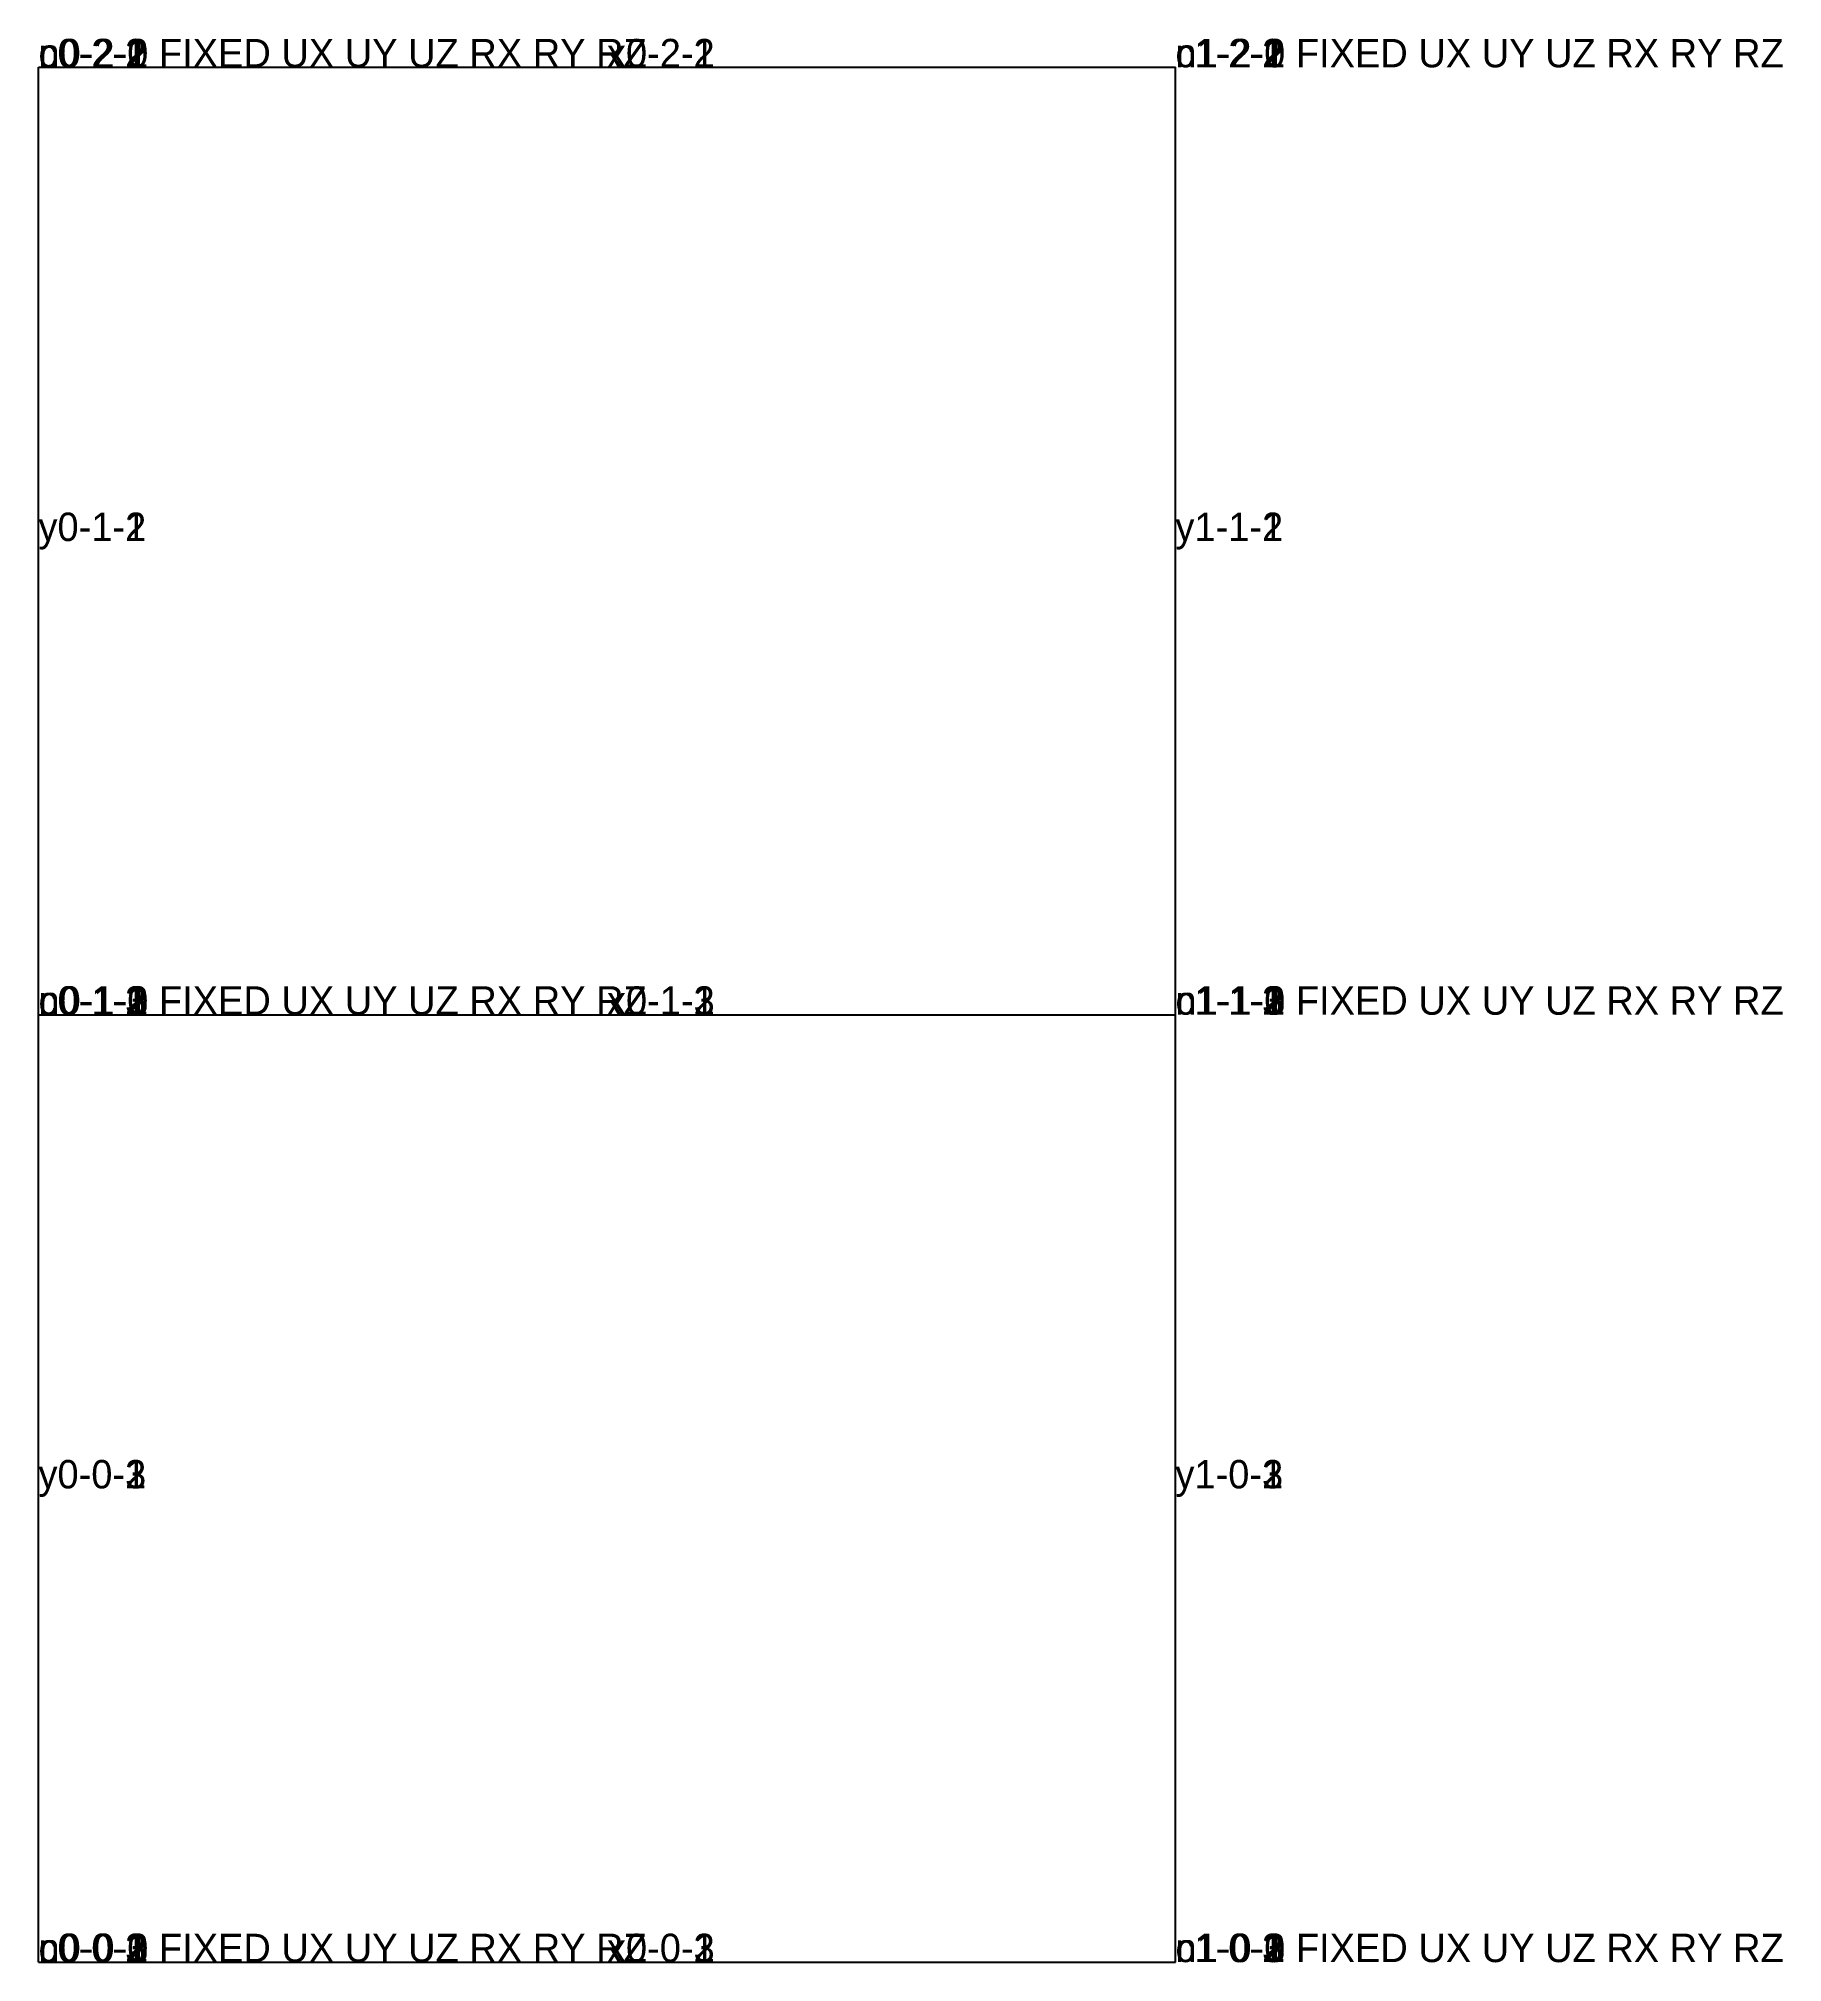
# Model space of a CAD drawing. Header units: metres. Extents: x 0 to 9.2, y 0 to 10.2.
import ezdxf

# ---------------------------------------------------------------- set-up
doc = ezdxf.new("R2010")
doc.units = ezdxf.units.M

# ---------------------------------------------------------------- blocks, each defined once
blk = doc.blocks.new('STRUCTURE')
at = {"layer": 'STRUCTURE'}
for p, q in [((0, 5, 3.3), (0, 10, 3.3)), ((0, 10), (0, 10, 3.3)), ((0, 10, 3.3), (6, 10, 3.3)), ((0, 5, 6.6), (0, 10, 6.6)), ((0, 10, 3.3), (0, 10, 6.6)), ((0, 10, 6.6), (6, 10, 6.6)), ((6, 5, 3.3), (6, 10, 3.3)), ((6, 10), (6, 10, 3.3)), ((6, 5, 6.6), (6, 10, 6.6)), ((6, 10, 3.3), (6, 10, 6.6)), ((0, 0, 3.3), (0, 5, 3.3)), ((0, 5), (0, 5, 3.3)), ((0, 5, 3.3), (6, 5, 3.3)), ((0, 0, 6.6), (0, 5, 6.6)), ((0, 5, 3.3), (0, 5, 6.6)), ((0, 5, 6.6), (6, 5, 6.6)), ((0, 0, 9.9), (0, 5, 9.9)), ((0, 5, 6.6), (0, 5, 9.9)), ((0, 5, 9.9), (6, 5, 9.9)), ((6, 0, 3.3), (6, 5, 3.3)), ((6, 5), (6, 5, 3.3)), ((6, 0, 6.6), (6, 5, 6.6)), ((6, 5, 3.3), (6, 5, 6.6)), ((6, 0, 9.9), (6, 5, 9.9)), ((6, 5, 6.6), (6, 5, 9.9)), ((0, 0), (0, 0, 3.3)), ((0, 0, 3.3), (6, 0, 3.3)), ((0, 0, 3.3), (0, 0, 6.6)), ((0, 0, 6.6), (6, 0, 6.6)), ((0, 0, 6.6), (0, 0, 9.9)), ((0, 0, 9.9), (6, 0, 9.9)), ((6, 0), (6, 0, 3.3)), ((6, 0, 3.3), (6, 0, 6.6)), ((6, 0, 6.6), (6, 0, 9.9))]:
    blk.add_line(p, q, dxfattribs=at)
at = {"layer": 'LABELS'}
for s, p in [('c0-2-1', (0, 10, 1.65)), ('c0-2-2', (0, 10, 4.95)), ('x0-2-1', (3, 10, 3.3)), ('x0-2-2', (3, 10, 6.6)), ('c1-2-1', (6, 10, 1.65)), ('c1-2-2', (6, 10, 4.95)), ('y0-1-1', (0, 7.5, 3.3)), ('y0-1-2', (0, 7.5, 6.6)), ('y1-1-2', (6, 7.5, 6.6)), ('y1-1-1', (6, 7.5, 3.3)), ('c0-1-1', (0, 5, 1.65)), ('c0-1-2', (0, 5, 4.95)), ('c0-1-3', (0, 5, 8.25)), ('x0-1-1', (3, 5, 3.3)), ('x0-1-2', (3, 5, 6.6)), ('x0-1-3', (3, 5, 9.9)), ('c1-1-2', (6, 5, 4.95)), ('c1-1-3', (6, 5, 8.25)), ('c1-1-1', (6, 5, 1.65)), ('y0-0-1', (0, 2.5, 3.3)), ('y0-0-2', (0, 2.5, 6.6)), ('y0-0-3', (0, 2.5, 9.9)), ('y1-0-1', (6, 2.5, 3.3)), ('y1-0-2', (6, 2.5, 6.6)), ('y1-0-3', (6, 2.5, 9.9)), ('c0-0-1', (0, 0, 1.65)), ('c0-0-2', (0, 0, 4.95)), ('c0-0-3', (0, 0, 8.25)), ('x0-0-1', (3, 0, 3.3)), ('x0-0-2', (3, 0, 6.6)), ('x0-0-3', (3, 0, 9.9)), ('c1-0-1', (6, 0, 1.65)), ('c1-0-2', (6, 0, 4.95)), ('c1-0-3', (6, 0, 8.25))]:
    blk.add_text(s, height=0.15, dxfattribs=at).set_placement(p)
at = {"layer": 'NODES_SUPPORTS'}
for s, p in [('n0-2-0 FIXED UX UY UZ RX RY RZ', (0, 10)), ('n0-2-1', (0, 10, 3.3)), ('n0-2-2', (0, 10, 6.6)), ('n1-2-0 FIXED UX UY UZ RX RY RZ', (6, 10)), ('n1-2-1', (6, 10, 3.3)), ('n1-2-2', (6, 10, 6.6)), ('n0-1-0 FIXED UX UY UZ RX RY RZ', (0, 5)), ('n0-1-1', (0, 5, 3.3)), ('n0-1-2', (0, 5, 6.6)), ('n0-1-3', (0, 5, 9.9)), ('n1-1-0 FIXED UX UY UZ RX RY RZ', (6, 5)), ('n1-1-2', (6, 5, 6.6)), ('n1-1-3', (6, 5, 9.9)), ('n1-1-1', (6, 5, 3.3)), ('n0-0-0 FIXED UX UY UZ RX RY RZ', (0, 0)), ('n0-0-1', (0, 0, 3.3)), ('n0-0-2', (0, 0, 6.6)), ('n0-0-3', (0, 0, 9.9)), ('n1-0-0 FIXED UX UY UZ RX RY RZ', (6, 0)), ('n1-0-1', (6, 0, 3.3)), ('n1-0-2', (6, 0, 6.6)), ('n1-0-3', (6, 0, 9.9))]:
    blk.add_text(s, height=0.15, dxfattribs=at).set_placement(p)

msp = doc.modelspace()

# ---------------------------------------------------------------- block references
msp.add_blockref('STRUCTURE', (0, 0))

doc.saveas('drawing.dxf')
